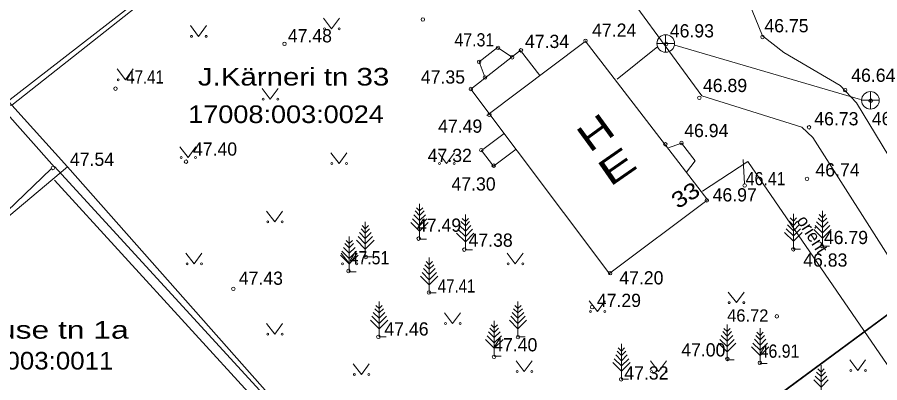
# Model space of a CAD drawing. Extents: x 642626 to 643013, y 6455643 to 6456048.
# Drawn here: x 642668.64 to 642717.65, y 6455704.18 to 6455724.93 of the extents above; entities that cross this region are included whole.
import ezdxf
from ezdxf.enums import TextEntityAlignment as Align

# ---------------------------------------------------------------- set-up
doc = ezdxf.new("R2010")
doc.units = 0
doc.header["$LTSCALE"] = 0.3
for name, color, linetype, lineweight in [('1', 7, 'Continuous', 13), ('10', 7, 'Continuous', 13), ('12', 7, 'Continuous', 13), ('23', 7, 'Continuous', 13), ('30', 7, 'Continuous', 13), ('40', 7, 'Continuous', 13), ('46', 7, 'Continuous', 13), ('59', 7, 'Continuous', 13)]:
    doc.layers.add(name, color=color, linetype=linetype, lineweight=lineweight)
doc.layers.add('15', color=7, linetype='Continuous')
doc.layers.add('57', color=7, linetype='Continuous')

msp = doc.modelspace()

# ---------------------------------------------------------------- linework, layer by layer
at = {"layer": '1'}
for p, q in [((642700.83, 6455723.5), (642695.32, 6455719.35)), ((642696.75, 6455722.66), (642695.93, 6455723.2)), ((642707.87, 6455714.54), (642700.91, 6455723.58)), ((642705.03, 6455723.26), (642702.72, 6455721.41)), ((642706.01, 6455723.34), (642716.56, 6455720.25)), ((642694.41, 6455720.85), (642697.22, 6455723.03)), ((642697.23, 6455723.04), (642698.33, 6455721.62)), ((642702.31, 6455710.35), (642694.41, 6455720.85)), ((642696.98, 6455717.44), (642695.7, 6455716.48)), ((642706.38, 6455717.77), (642705.59, 6455717.5)), ((642707.82, 6455714.53), (642702.31, 6455710.39))]:
    msp.add_line(p, q, dxfattribs=at)
for points in [[(642695.23, 6455721.49), (642694.88, 6455722.4), (642695.93, 6455723.2)], [(642696.3, 6455718.33), (642695.02, 6455717.36), (642695.7, 6455716.48)], [(642706.38, 6455717.77), (642707.15, 6455716.77), (642706.66, 6455716.13)]]:
    msp.add_lwpolyline(points, dxfattribs=at)
msp.add_circle((642696.755, 6455722.656), 0.1, dxfattribs=at)
at = {"layer": '10'}
for p, q in [((642686.03, 6455724.87), (642686.49, 6455724.27)), ((642686.49, 6455724.27), (642686.94, 6455724.87)), ((642678.48, 6455724.45), (642678.94, 6455723.84)), ((642678.94, 6455723.84), (642679.39, 6455724.45)), ((642705.48, 6455722.94), (642705.48, 6455723.94)), ((642704.98, 6455723.44), (642705.98, 6455723.44)), ((642674.32, 6455721.99), (642674.78, 6455721.38)), ((642674.78, 6455721.38), (642675.23, 6455721.99)), ((642682.55, 6455720.88), (642683.01, 6455720.28)), ((642683.01, 6455720.28), (642683.46, 6455720.88)), ((642717.12, 6455719.71), (642717.12, 6455720.71)), ((642716.62, 6455720.21), (642717.62, 6455720.21)), ((642677.88, 6455717.57), (642678.35, 6455716.96)), ((642678.35, 6455716.96), (642678.79, 6455717.57)), ((642686.46, 6455717.23), (642686.92, 6455716.62)), ((642686.92, 6455716.62), (642687.36, 6455717.23)), ((642692.57, 6455717.23), (642693.03, 6455716.62)), ((642693.03, 6455716.62), (642693.48, 6455717.23)), ((642682.81, 6455713.92), (642683.27, 6455713.31)), ((642683.27, 6455713.31), (642683.71, 6455713.92)), ((642691.5, 6455713.68), (642691.25, 6455713.93)), ((642691.5, 6455713.93), (642691.32, 6455714.11)), ((642691.5, 6455713.93), (642691.68, 6455714.11)), ((642691.5, 6455713.68), (642691.75, 6455713.93)), ((642691.5, 6455713.08), (642691.09, 6455713.49)), ((642691.5, 6455713.38), (642691.17, 6455713.71)), ((642691.5, 6455713.38), (642691.83, 6455713.71)), ((642691.5, 6455713.08), (642691.91, 6455713.49)), ((642694.1, 6455713.33), (642693.91, 6455713.51)), ((642694.1, 6455713.33), (642694.28, 6455713.51)), ((642712.74, 6455713.36), (642712.55, 6455713.54)), ((642712.74, 6455713.36), (642712.92, 6455713.54)), ((642714.39, 6455713.29), (642714.14, 6455713.53)), ((642714.39, 6455713.54), (642714.21, 6455713.72)), ((642714.39, 6455713.54), (642714.57, 6455713.72)), ((642714.39, 6455713.29), (642714.64, 6455713.53)), ((642688.41, 6455712.67), (642688.17, 6455712.92)), ((642688.41, 6455712.92), (642688.23, 6455713.1)), ((642688.41, 6455712.92), (642688.59, 6455713.1)), ((642688.41, 6455712.67), (642688.66, 6455712.92)), ((642691.5, 6455712.78), (642691.01, 6455713.27)), ((642691.5, 6455712.78), (642691.99, 6455713.27)), ((642694.1, 6455712.48), (642693.68, 6455712.89)), ((642694.1, 6455712.78), (642693.77, 6455713.11)), ((642694.1, 6455713.08), (642693.85, 6455713.33)), ((642694.1, 6455713.08), (642694.34, 6455713.33)), ((642694.1, 6455712.78), (642694.42, 6455713.11)), ((642694.1, 6455712.48), (642694.51, 6455712.89)), ((642712.74, 6455712.51), (642712.33, 6455712.92)), ((642712.74, 6455712.81), (642712.41, 6455713.14)), ((642712.74, 6455713.11), (642712.49, 6455713.36)), ((642712.74, 6455713.11), (642712.98, 6455713.36)), ((642712.74, 6455712.81), (642713.07, 6455713.14)), ((642712.74, 6455712.51), (642713.15, 6455712.92)), ((642714.39, 6455712.69), (642713.98, 6455713.1)), ((642714.39, 6455712.99), (642714.06, 6455713.32)), ((642714.39, 6455712.99), (642714.72, 6455713.32)), ((642714.39, 6455712.69), (642714.8, 6455713.1)), ((642688.41, 6455712.07), (642688, 6455712.48)), ((642688.41, 6455712.37), (642688.08, 6455712.7)), ((642688.41, 6455712.37), (642688.74, 6455712.7)), ((642688.41, 6455712.07), (642688.82, 6455712.48)), ((642694.1, 6455712.18), (642693.6, 6455712.67)), ((642694.1, 6455712.18), (642694.59, 6455712.67)), ((642712.74, 6455712.21), (642712.24, 6455712.7)), ((642712.74, 6455712.21), (642713.23, 6455712.7)), ((642714.39, 6455712.39), (642713.9, 6455712.88)), ((642714.39, 6455712.39), (642714.88, 6455712.88)), ((642687.5, 6455711.83), (642687.25, 6455712.08)), ((642687.5, 6455712.08), (642687.32, 6455712.26)), ((642687.5, 6455712.08), (642687.68, 6455712.26)), ((642687.5, 6455711.83), (642687.75, 6455712.08)), ((642688.41, 6455711.77), (642687.92, 6455712.27)), ((642688.41, 6455711.77), (642688.91, 6455712.27)), ((642678.22, 6455711.54), (642678.69, 6455710.93)), ((642678.69, 6455710.93), (642679.13, 6455711.54)), ((642687.5, 6455710.93), (642687.01, 6455711.43)), ((642687.05, 6455711.54), (642687.51, 6455710.93)), ((642687.5, 6455711.23), (642687.09, 6455711.64)), ((642687.5, 6455711.53), (642687.17, 6455711.86)), ((642687.5, 6455711.53), (642687.83, 6455711.86)), ((642687.5, 6455711.23), (642687.91, 6455711.64)), ((642687.5, 6455710.93), (642688, 6455711.43)), ((642687.51, 6455710.93), (642687.96, 6455711.54)), ((642696.47, 6455711.54), (642696.93, 6455710.93)), ((642696.93, 6455710.93), (642697.38, 6455711.54)), ((642692.05, 6455710.88), (642691.87, 6455711.07)), ((642692.05, 6455710.88), (642692.23, 6455711.07)), ((642692.05, 6455710.03), (642691.64, 6455710.44)), ((642692.05, 6455710.33), (642691.72, 6455710.66)), ((642692.05, 6455710.63), (642691.8, 6455710.88)), ((642692.05, 6455710.63), (642692.3, 6455710.88)), ((642692.05, 6455710.33), (642692.38, 6455710.66)), ((642692.05, 6455710.03), (642692.46, 6455710.44)), ((642692.05, 6455709.73), (642691.56, 6455710.23)), ((642692.05, 6455709.73), (642692.54, 6455710.23)), ((642709.03, 6455709.33), (642709.5, 6455708.73)), ((642709.5, 6455708.73), (642709.94, 6455709.33)), ((642689.2, 6455708.39), (642689.02, 6455708.57)), ((642689.2, 6455708.39), (642689.38, 6455708.57)), ((642697.09, 6455708.39), (642696.91, 6455708.57)), ((642697.09, 6455708.39), (642697.27, 6455708.57)), ((642701.14, 6455708.82), (642701.6, 6455708.22)), ((642701.6, 6455708.22), (642702.05, 6455708.82)), ((642689.2, 6455707.84), (642688.87, 6455708.17)), ((642689.2, 6455708.14), (642688.95, 6455708.38)), ((642689.2, 6455708.14), (642689.45, 6455708.38)), ((642689.2, 6455707.84), (642689.53, 6455708.17)), ((642692.91, 6455708.14), (642693.37, 6455707.54)), ((642693.37, 6455707.54), (642693.82, 6455708.14)), ((642697.09, 6455707.84), (642696.76, 6455708.17)), ((642697.09, 6455708.14), (642696.84, 6455708.38)), ((642697.09, 6455708.14), (642697.34, 6455708.38)), ((642697.09, 6455707.84), (642697.42, 6455708.17)), ((642682.81, 6455707.55), (642683.27, 6455706.94)), ((642683.27, 6455706.94), (642683.71, 6455707.55)), ((642689.2, 6455707.24), (642688.71, 6455707.73)), ((642689.2, 6455707.54), (642688.79, 6455707.95)), ((642689.2, 6455707.54), (642689.61, 6455707.95)), ((642689.2, 6455707.24), (642689.69, 6455707.73)), ((642697.09, 6455707.24), (642696.6, 6455707.73)), ((642697.09, 6455707.54), (642696.68, 6455707.95)), ((642697.09, 6455707.54), (642697.5, 6455707.95)), ((642697.09, 6455707.24), (642697.58, 6455707.73)), ((642695.74, 6455706.74), (642695.41, 6455707.07)), ((642695.74, 6455707.04), (642695.49, 6455707.28)), ((642695.74, 6455707.29), (642695.56, 6455707.47)), ((642695.74, 6455707.29), (642695.92, 6455707.47)), ((642695.74, 6455707.04), (642695.99, 6455707.28)), ((642695.74, 6455706.74), (642696.07, 6455707.07)), ((642708.97, 6455706.83), (642708.72, 6455707.08)), ((642708.97, 6455707.08), (642708.79, 6455707.26)), ((642708.97, 6455707.08), (642709.15, 6455707.26)), ((642708.97, 6455706.83), (642709.22, 6455707.08)), ((642710.85, 6455706.87), (642710.67, 6455707.05)), ((642710.85, 6455706.87), (642711.03, 6455707.05)), ((642695.74, 6455706.14), (642695.25, 6455706.63)), ((642695.74, 6455706.44), (642695.33, 6455706.85)), ((642695.74, 6455706.44), (642696.15, 6455706.85)), ((642695.74, 6455706.14), (642696.24, 6455706.63)), ((642708.97, 6455706.23), (642708.56, 6455706.64)), ((642708.97, 6455706.53), (642708.64, 6455706.86)), ((642708.97, 6455706.53), (642709.3, 6455706.86)), ((642708.97, 6455706.23), (642709.38, 6455706.64)), ((642710.85, 6455706.32), (642710.52, 6455706.65)), ((642710.85, 6455706.62), (642710.6, 6455706.87)), ((642710.85, 6455706.62), (642711.1, 6455706.87)), ((642710.85, 6455706.32), (642711.18, 6455706.65)), ((642702.97, 6455705.98), (642702.79, 6455706.16)), ((642702.97, 6455705.98), (642703.15, 6455706.16)), ((642708.97, 6455705.93), (642708.48, 6455706.42)), ((642708.97, 6455705.93), (642709.46, 6455706.42)), ((642710.85, 6455705.72), (642710.36, 6455706.21)), ((642710.85, 6455706.02), (642710.44, 6455706.43)), ((642710.85, 6455706.02), (642711.26, 6455706.43)), ((642710.85, 6455705.72), (642711.34, 6455706.21)), ((642702.97, 6455705.13), (642702.56, 6455705.54)), ((642702.97, 6455705.43), (642702.64, 6455705.76)), ((642702.97, 6455705.73), (642702.72, 6455705.98)), ((642702.97, 6455705.73), (642703.22, 6455705.98)), ((642702.97, 6455705.43), (642703.3, 6455705.76)), ((642702.97, 6455705.13), (642703.38, 6455705.54)), ((642687.73, 6455705.26), (642688.19, 6455704.65)), ((642688.19, 6455704.65), (642688.64, 6455705.26)), ((642696.98, 6455705.43), (642697.44, 6455704.82)), ((642697.44, 6455704.82), (642697.89, 6455705.43)), ((642702.97, 6455704.83), (642702.48, 6455705.32)), ((642702.97, 6455704.83), (642703.46, 6455705.32)), ((642704.62, 6455705.43), (642705.08, 6455704.82)), ((642705.08, 6455704.82), (642705.53, 6455705.43)), ((642715.94, 6455705.48), (642716.4, 6455704.87)), ((642716.4, 6455704.87), (642716.84, 6455705.48)), ((642714.31, 6455704.23), (642713.98, 6455704.56)), ((642714.31, 6455704.53), (642714.06, 6455704.78)), ((642714.31, 6455704.78), (642714.13, 6455704.96)), ((642714.31, 6455704.78), (642714.49, 6455704.96)), ((642714.31, 6455704.53), (642714.56, 6455704.78)), ((642714.31, 6455704.23), (642714.64, 6455704.56)), ((642714.31, 6455703.93), (642713.9, 6455704.34)), ((642714.31, 6455703.93), (642714.72, 6455704.34))]:
    msp.add_line(p, q, dxfattribs=at)
for points in [[(642688.67, 6455687.14), (642693.59, 6455690.71), (642670.76, 6455715.68)], [(642691.9, 6455712.33), (642691.5, 6455712.33), (642691.5, 6455714.33)], [(642714.79, 6455711.94), (642714.39, 6455711.94), (642714.39, 6455713.94)], [(642694.5, 6455711.73), (642694.1, 6455711.73), (642694.1, 6455713.73)], [(642713.14, 6455711.76), (642712.74, 6455711.76), (642712.74, 6455713.76)], [(642688.81, 6455711.32), (642688.41, 6455711.32), (642688.41, 6455713.32)], [(642687.9, 6455710.48), (642687.5, 6455710.48), (642687.5, 6455712.48)], [(642692.45, 6455709.28), (642692.05, 6455709.28), (642692.05, 6455711.28)], [(642689.6, 6455706.79), (642689.2, 6455706.79), (642689.2, 6455708.79)], [(642697.49, 6455706.79), (642697.09, 6455706.79), (642697.09, 6455708.79)], [(642696.14, 6455705.69), (642695.74, 6455705.69), (642695.74, 6455707.69)], [(642709.37, 6455705.48), (642708.97, 6455705.48), (642708.97, 6455707.48)], [(642711.25, 6455705.27), (642710.85, 6455705.27), (642710.85, 6455707.27)], [(642703.37, 6455704.38), (642702.97, 6455704.38), (642702.97, 6455706.38)], [(642714.71, 6455703.18), (642714.31, 6455703.18), (642714.31, 6455705.18)]]:
    msp.add_lwpolyline(points, dxfattribs=at)
for centre, radius in [((642686.0935, 6455724.2682), 0.055), ((642686.9222, 6455724.2682), 0.055), ((642678.5393, 6455723.8436), 0.055), ((642679.368, 6455723.8436), 0.055), ((642705.484, 6455723.4354), 0.5), ((642674.3802, 6455721.3805), 0.055), ((642675.209, 6455721.3805), 0.055), ((642682.6134, 6455720.2764), 0.055), ((642683.4422, 6455720.2764), 0.055), ((642717.1159, 6455720.2106), 0.5), ((642677.9451, 6455716.964), 0.055), ((642678.7739, 6455716.964), 0.055), ((642686.5178, 6455716.6243), 0.055), ((642687.3466, 6455716.6243), 0.055), ((642692.6291, 6455716.6243), 0.055), ((642693.4579, 6455716.6243), 0.055), ((642682.8681, 6455713.3119), 0.055), ((642683.6968, 6455713.3119), 0.055), ((642678.2846, 6455710.9338), 0.055), ((642679.1134, 6455710.9338), 0.055), ((642687.112, 6455710.9338), 0.055), ((642687.9408, 6455710.9338), 0.055), ((642696.5335, 6455710.9338), 0.055), ((642697.3623, 6455710.9338), 0.055), ((642709.0955, 6455708.7256), 0.055), ((642709.9243, 6455708.7256), 0.055), ((642701.2018, 6455708.216), 0.055), ((642702.0306, 6455708.216), 0.055), ((642692.9686, 6455707.5365), 0.055), ((642693.7974, 6455707.5365), 0.055), ((642682.8681, 6455706.942), 0.055), ((642683.6968, 6455706.942), 0.055), ((642687.791, 6455704.6488), 0.055), ((642688.6198, 6455704.6488), 0.055), ((642697.0428, 6455704.8186), 0.055), ((642697.8716, 6455704.8186), 0.055), ((642704.6819, 6455704.8186), 0.055), ((642705.5106, 6455704.8186), 0.055), ((642715.9983, 6455704.8749), 0.055), ((642716.8271, 6455704.8749), 0.055)]:
    msp.add_circle(centre, radius, dxfattribs=at)
at = {"layer": '12'}
msp.add_lwpolyline([(642718.93, 6455703.94), (642710.15, 6455716.74), (642707.57, 6455715.05)], dxfattribs=at)
at = {"layer": '23'}
for p, q in [((642667.81, 6455719.93), (642707.13, 6455750.45)), ((642667.76, 6455719.78), (642670.76, 6455716.42)), ((642670.56, 6455716.32), (642665.73, 6455711.68)), ((642670.76, 6455716.45), (642690.38, 6455695.07))]:
    msp.add_line(p, q, dxfattribs=at)
msp.add_lwpolyline([(642690.45, 6455695.08), (642694.52, 6455690.72), (642703.58, 6455697.34), (642709.83, 6455701.96), (642710.8, 6455702.64), (642719.64, 6455709.17)], dxfattribs=at)
at = {"layer": '30'}
for points in [[(642721.02, 6455712.33), (642716.33, 6455720.06), (642715.39, 6455721.06), (642712.19, 6455722.93), (642710.99, 6455723.87), (642708.59, 6455729.74), (642707.52, 6455732.15), (642703.11, 6455737.29)], [(642718.65, 6455710.56), (642713.84, 6455718.1), (642713.21, 6455718.68), (642707.53, 6455720.47), (642701.75, 6455728.36), (642702.22, 6455729.62), (642702.9, 6455731.78), (642700.59, 6455735.46)]]:
    msp.add_lwpolyline(points, dxfattribs=at)
at = {"layer": '40'}
msp.add_line((642694.37, 6455690.6), (642736.13, 6455721.34), dxfattribs=at)
for points in [[(642659.05, 6455730.14), (642668.33, 6455719.93), (642709.05, 6455752.06), (642703.05, 6455759.64)], [(642652.87, 6455719.72), (642668.33, 6455719.93), (642671.49, 6455716.43), (642656.95, 6455704.23)], [(642671.49, 6455716.43), (642694.37, 6455690.6), (642682.53, 6455681.9)]]:
    msp.add_lwpolyline(points, dxfattribs=at)
at = {"layer": '46'}
msp.add_line((642709.89, 6455716.85), (642709.96, 6455715.47), dxfattribs=at)
for centre in [(642691.681, 6455724.801), (642700.922, 6455723.589), (642710.982, 6455723.809), (642683.82, 6455723.415), (642695.956, 6455723.194), (642705.512, 6455723.412), (642697.257, 6455723.0486), (642694.88, 6455722.395), (642695.219, 6455721.506), (642674.22, 6455720.874), (642694.412, 6455720.85), (642715.6837, 6455720.7869), (642707.389, 6455720.352), (642695.468, 6455719.389), (642713.629, 6455718.678), (642713.629, 6455718.678), (642705.464, 6455717.715), (642706.379, 6455717.787), (642695.011, 6455717.381), (642678.231, 6455716.728), (642670.666, 6455716.374), (642695.711, 6455716.501), (642713.515, 6455715.758), (642709.973, 6455715.379), (642707.821, 6455714.532), (642691.442, 6455712.359), (642714.362, 6455711.938), (642714.362, 6455711.938), (642688.448, 6455711.321), (642694.04, 6455711.734), (642712.737, 6455711.757), (642687.456, 6455710.518), (642702.326, 6455710.403), (642680.917, 6455709.512), (642692.03, 6455709.3), (642701.306, 6455708.47), (642711.7969, 6455707.9446), (642689.16, 6455706.782), (642697.095, 6455706.769), (642695.729, 6455705.65), (642708.986, 6455705.531), (642710.835, 6455705.308), (642702.954, 6455704.373)]:
    msp.add_circle(centre, 0.1, dxfattribs=at)
at = {"layer": '59'}
msp.add_circle((642717.1298, 6455720.1863), 0.1, dxfattribs=at)

# ---------------------------------------------------------------- texts
at = {"layer": '15'}
msp.add_text('orient', height=0.7, rotation=302.545, dxfattribs=at).set_placement((642713.5237, 6455712.4033), align=Align.CENTER)
at = {"layer": '46'}
for s, p in [('46.75', (642712.345, 6455724.07)), ('47.48', (642685.265, 6455723.5)), ('47.24', (642702.555, 6455723.82)), ('46.93', (642706.97, 6455723.78)), ('47.34', (642698.74, 6455723.18)), ('47.35', (642692.825, 6455721.16)), ('46.64', (642717.28, 6455721.26)), ('46.89', (642708.855, 6455720.68)), ('46.73', (642715.18, 6455718.79)), ('46.59', (642718.45, 6455718.8)), ('47.49', (642693.805, 6455718.37)), ('46.94', (642707.79, 6455718.12)), ('47.40', (642679.875, 6455717.07)), ('47.32', (642693.215, 6455716.71)), ('47.54', (642672.885, 6455716.49)), ('46.74', (642715.245, 6455715.89)), ('47.30', (642694.565, 6455715.09)), ('46.97', (642709.405, 6455714.47)), ('47.49', (642692.605, 6455712.75)), ('47.38', (642695.535, 6455711.9)), ('46.79', (642715.725, 6455712.05)), ('46.83', (642714.55, 6455710.77)), ('47.43', (642682.48, 6455709.74)), ('47.20', (642704.1, 6455709.76)), ('47.29', (642702.825, 6455708.48)), ('47.46', (642690.755, 6455706.86)), ('47.40', (642696.935, 6455705.96)), ('47.00', (642707.62, 6455705.67)), ('47.32', (642704.385, 6455704.36))]:
    msp.add_text(s, height=0.75, dxfattribs=at).set_placement(p, align=Align.CENTER)
for s, width, p in [('47.31', 0.9, (642694.61, 6455723.27)), ('47.41', 0.85, (642675.9, 6455721.16)), ('46.41', 0.9, (642711.16, 6455715.39)), ('47.51', 0.9, (642688.65, 6455710.9)), ('47.41', 0.85, (642693.6, 6455709.3)), ('46.91', 0.9, (642711.95, 6455705.6))]:
    msp.add_text(s, height=0.75, dxfattribs=dict(at, width=width)).set_placement(p, align=Align.CENTER)
msp.add_text('46.72', height=0.7, rotation=359.827, dxfattribs=at).set_placement((642710.1439, 6455707.6465), align=Align.CENTER)
at = {"layer": '57'}
for s, width, p in [('J.Kärneri tn 33', 1.25, (642684.34, 6455721.05)), ('17008:003:0024', 1.15, (642683.91, 6455718.92)), ('Lootuse tn 1a', 1.35, (642669.5, 6455706.68)), ('17008:003:0011', 1.1, (642668.785, 6455704.93))]:
    msp.add_text(s, height=1, dxfattribs=dict(at, width=width)).set_placement(p, align=Align.CENTER)
for s, rotation, width, p in [('H', 36.122, 1.35, (642701.9429, 6455717.7713)), ('E', 34.752, 1.5, (642703.1375, 6455715.8402))]:
    msp.add_text(s, height=1.5, rotation=rotation, dxfattribs=dict(at, width=width)).set_placement(p, align=Align.CENTER)
at = {"layer": '57', "width": 1.2}
msp.add_text('33', height=0.8999, rotation=32.396, dxfattribs=at).set_placement((642706.17, 6455714.02))

doc.saveas('drawing.dxf')
